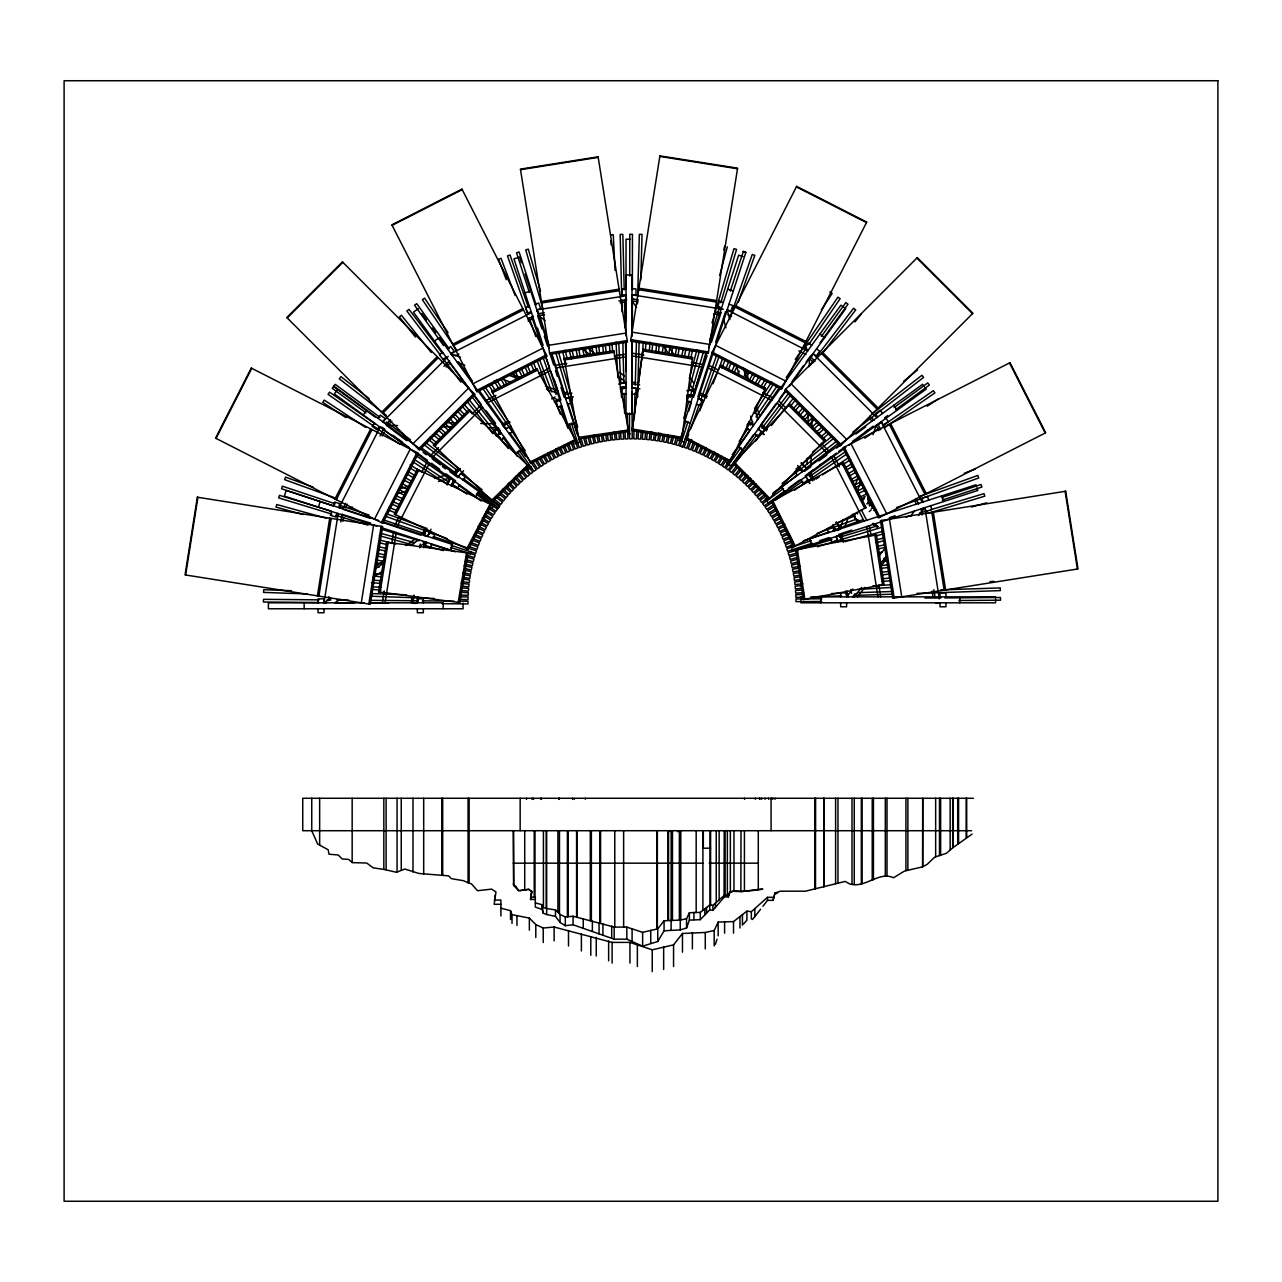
<?xml version="1.0" encoding="UTF-8"?>
<svg xmlns="http://www.w3.org/2000/svg" width="1282" height="1282" viewBox="0 0 1282 1282"><rect width="100%" height="100%" fill="white"/><g stroke="black" fill="none" stroke-linecap="round" stroke-linejoin="round"><path stroke-width="1.5" d="M469.132 883.106L469.132 798.269M626.033 320.66L626.033 294.828L622.058 294.828L622.058 288.883L626.033 288.883L626.033 239.221L630.135 239.221M629.542 413.012L629.51 438.829L632.202 438.829L631.994 392.164M629.702 275.967L629.766 234.253L632.443 234.253L632.379 289.876M631.994 384.215L632.314 339.522M632.33 329.586L632.363 297.809M741.333 891.615C788.799 885.253 743.929 893.057 733.496 891.15L729.586 892.865L728.288 896.887L724.394 896.887L712.92 910.348L709.763 909.883L700.276 919.659L689.379 920.123L686.559 928.024L680.245 929.883L664.076 930.812L657.746 941.501L642.635 946.164L626.818 939.177L614.174 939.177L573.054 924.771L565.314 925.7L560.058 922.447L555.475 916.39L555.475 909.932L546.693 908.537L546.693 914.531L555.475 916.39M853.94 515.428L855.479 519.306L858.011 521.566M807.051 464.228L807.195 458.251M808.013 422.355L808.189 414.374M809.295 366.508L809.471 358.527L813.637 362.71M810.993 465.398L811.234 455.495M811.859 427.771L812.131 415.881M633.997 430.88L633.789 438.829L636.465 438.893L636.673 430.96M634.382 416.987L635.023 393.157M635.247 385.209L636.433 341.541M637.458 303.818L637.571 299.844M637.683 295.87L639.349 234.318L642.042 234.398L640.792 280.053M637.603 397.196L637.811 389.263M637.923 385.289L639.109 341.605M638.484 430.992L638.051 438.925L640.728 439.069L641.16 431.137M642.282 359.585L643.131 343.72M645.487 349.81L645.808 343.864M642.955 431.217L642.314 439.133L644.99 439.357L645.471 433.412M649.397 350.034L650.038 342.118M651.913 352.23L652.554 344.313M626.033 386.619L620.184 387.757L626.033 386.699L626.289 383.879M647.202 433.54L646.577 439.47L649.237 439.742L650.086 431.842M655.775 352.55L656.608 344.65M658.435 352.838L659.269 344.938M412.996 603.053L413.958 595.185C408.365 604.864 419.695 606.723 417.836 596.899L417.035 602.812M419.775 547.911L420.256 543.985M632.202 430.544L642.955 349.361L692.568 357.47L681.784 438.909L632.202 430.544L642.955 349.361M651.865 432.018L650.823 439.902L653.483 440.255L654.269 434.342M662.281 353.255L663.323 345.387M664.941 353.608L665.983 345.739M411.266 602.812L412.115 596.963M425.464 546.068L426.041 542.158L419.406 546.565M535.315 899.451L530.524 899.451L531.806 891.439L528.681 889.452L518.713 890.686L513.665 885.509L513.201 830.72M185.618 574.993L197.925 497.288M317.423 595.858L329.714 518.168M318.897 596.098L331.205 518.409M338.176 513.473L324.025 602.812L326.734 602.604M328.4 600.537L329.025 596.611M340.836 522.014L342.086 514.146M342.967 521.293L343.576 517.399M361.3 602.812L373.607 525.123M368.815 603.998L381.123 526.309M382.356 602.812L384.231 590.954M391.747 543.488L393.622 531.629M385.065 602.812L396.202 532.463M655.999 434.566L655.054 440.447L657.714 440.864L658.948 433.012M668.771 354.136L670.005 346.284M671.415 354.553L672.665 346.701M692.568 357.47L692.312 359.024L642.699 350.915M681.784 438.909L682.024 437.37L632.443 428.989M871.375 508.585L872.818 507.8L870.734 505.14L871.055 503.153M378.559 591.851L386.651 542.238L468.09 553.023L459.725 602.604L378.559 591.851L380.097 592.108L388.206 542.494L386.651 542.238M660.727 433.284L659.285 441.104L661.913 441.585L663.002 435.736M675.229 355.178L676.672 347.358M677.857 355.659L679.316 347.855M500.909 904.291L494.163 904.291L495.974 891.919L491.567 889.115L477.513 890.718L471.488 883.891L468.074 882.753L468.074 798.269M530.524 899.451L531.806 891.439M664.717 436.04L663.483 441.857L666.111 442.418L667.762 434.646M681.655 356.38L683.322 348.608M684.284 356.941L685.934 349.169M669.06 436.938L667.666 442.739L670.278 443.364L672.121 435.64M688.065 357.758L689.908 350.034M690.661 358.383L692.52 350.659M726.525 312.552L727.166 309.907L730.948 311.141L732.791 305.469L729.009 304.235M854.934 513.441L854.902 519.338L854.437 515.861M699.107 395.753L698.434 398.365L703.802 400.962M673.867 436.04L671.816 443.716L674.412 444.421L676.463 436.745M689.283 378.494L696.991 349.714M723.705 249.942L724.731 246.096M686.735 398.365L687.761 394.536M688.787 390.69L699.587 350.403M719.619 275.582L727.327 246.801M855.078 519.434L855.334 518.537L859.357 520.796L857.418 520.476L857.482 521.534M678.21 437.194L675.951 444.806L678.515 445.575L685.838 420.817M683.835 418.156L688.915 401.01M690.037 397.196L703.562 351.492M712.007 322.92L733.993 248.644L736.557 249.397L720.788 302.728M688.658 411.298L691.479 401.763M693.177 396.058L706.126 352.246M709.507 340.82L719.651 306.542M762.902 906.294L767.517 900.365L773.03 900.365L774.408 895.765M693.129 395.353L687.216 394.632C695.741 398.926 698.514 387.404 686.864 390.673M699.411 394.536L706.606 397.885M318.369 507.175L320.196 501.502M331.589 511.47L330.355 515.252L336.028 517.095L337.246 513.313M333.432 505.797L334.65 502.015L340.323 503.858L339.089 507.64L343.063 508.601L345.771 503.297M426.041 542.158L424.807 545.94L430.48 547.783L431.697 544.001M427.884 536.485L429.101 532.719L434.774 534.546L433.54 538.328M450.591 550.138L452.434 544.465L382.533 521.758M470.061 554.497L471.087 551.308M707.376 351.508L684.668 421.409L690.341 423.252M708.609 347.743L738.688 255.182L742.935 256.56M693.514 397.404L707.071 355.675M711.382 342.422L721.157 312.327M730.307 291.094L743.336 251.464L745.884 252.298L682.601 446.841L680.117 446.04L688.097 421.474M697.889 396.779L711.462 355.018M715.693 342.022L725.532 311.702M715.324 944.449L717.023 939.273M843.284 519.466L839.982 528.873L834.278 530.828L833.044 527.046L827.387 528.889L828.605 532.671M855.158 485.574L858.459 476.167M872.978 434.742L876.279 425.336L878.955 430.592M844.71 527.431L847.979 518.088M857.145 491.919L861.087 480.702M688.755 434.213L684.107 447.322L686.639 448.203L689.283 440.72M690.726 428.589L699.331 404.247M700.661 400.497L716.542 355.547M729.779 318.096L752.294 254.429L754.826 255.326L738.272 302.135M699.876 410.753L703.193 401.394M704.507 397.644L719.074 356.444M691.703 439.454L688.146 448.732L690.645 449.678L693.498 442.258M713.016 383.815L717.279 372.677M718.689 368.976L722.952 357.838M721.91 368.078L725.468 358.8M695.181 442.899L692.136 450.238L694.62 451.264L697.648 443.925M725.516 369.472L728.545 362.133M727.984 370.498L731.028 363.159M728.288 896.887L729.586 892.224L733.496 890.926L740.868 891.359M773.03 900.365L774.857 893.041L780.369 891.198L805.449 891.198L845.223 881.407L849.501 883.859C865.126 888.907 878.491 870.895 893.554 877.737L904.563 871.007L922.223 866.952L927.223 864.324L934.594 857.209L946.453 853.251L952.702 847.819L952.702 798.269M699.315 444.598L696.094 451.857L698.546 452.947L700.966 447.498M731.557 371.988L734.778 364.729M734.009 373.078L737.23 365.819M430.063 530.988L427.547 536.389L423.637 535.363L426.986 528.168M447.13 485.029L450.479 477.833L448.027 483.266M423.717 535.395L426.233 529.995M453.588 480.558L451.072 485.958L453.668 480.606L450.479 477.833M428.476 534.61L430.992 529.21M686.559 928.024L686.559 918.697L689.379 912.736L700.276 912.383L709.763 905.044L712.92 905.38L724.042 895.557L724.234 830.72M714.186 945.972L714.186 930.492L718.16 922.078L733.512 921.582L746.893 911.165L751.364 911.662L767.517 897.32L773.03 897.32M703.417 446.408L700.004 453.572L702.424 454.725L705.837 447.546M737.535 374.648L739.233 371.075M685.421 439.037L720.74 365.162L765.418 388.206L729.987 462.321L685.421 439.037L686.142 437.643L730.708 460.927L729.987 462.321M422.066 534.61L424.679 529.29M447.322 483.314L449.934 477.994L438.46 481.439M428.669 534.69L430.415 531.149M216.065 438.412L251.769 368.319M334.955 498.986L370.674 428.909M336.301 499.676L372.02 429.582M380.161 427.05L339.089 507.64L343.015 508.265M380.065 435.992L383.671 428.909M345.659 507.88L347.502 504.259M382.308 435.96L384.087 432.467M374.536 519.162L410.256 449.069M381.331 522.623L417.035 452.53M394.568 525.668L399.119 516.742M427.291 461.456L421.842 472.161L410.112 464.821M397.148 526.501L429.486 463.042M720.74 365.162L720.019 366.556L764.697 389.6L765.418 388.206M706.558 450.078L703.866 455.398L706.254 456.616L708.946 451.296M744.345 375.706L747.037 370.402M745.836 378.687L749.425 371.604M811.218 357.197L813.028 353.656L816.233 355.995L819.743 351.172L816.522 348.832M394.343 514.082L417.387 469.388L491.503 504.82L468.218 549.385L394.343 514.082L395.737 514.787L418.781 470.109L417.387 469.388M710.516 452.081L707.68 457.321L710.036 458.603L713.818 451.601M749.265 380.466L753.047 373.479M751.621 381.732L755.402 374.745M715.404 452.45L711.446 459.341L713.77 460.671L717.728 453.796M755.018 383.59L758.976 376.7M757.342 384.921L761.3 378.03M718.257 456.376L715.148 461.456L717.439 462.85L721.574 456.072M760.691 386.86L764.825 380.081M762.982 388.27L767.117 381.475M722.038 458.668L718.801 463.667L721.061 465.126L725.372 458.459M755.483 406.971L771.652 381.956M746.941 425.095L749.105 421.762M754.489 413.429L773.911 383.414M821.377 310.02L832.162 293.354L829.903 291.895M868.074 496.278L867.946 500.349L870.366 505.172L868.843 499.579M726.878 459.421L722.391 465.975L724.602 467.497L749.281 431.425M739.217 441.393L748.191 428.284M750.435 424.999L752.678 421.73M756.043 416.81L777.357 385.658M795.305 359.441L837.931 297.152L840.159 298.658L808.734 344.554M757.133 419.951L779.568 387.18M786.299 377.341L806.49 347.839M870.622 501.134L869.036 501.102L867.033 503.922L869.42 502.063M741.06 447.45L725.933 468.379L728.096 469.949L753.704 434.55M821.377 336.413L845.832 302.616L847.995 304.187L820.063 342.807M760.691 424.887L775.834 403.974M779.312 399.135L785.145 391.09M792.132 381.443L803.766 365.338M806.09 362.117L810.753 355.691M336.974 390.305L334.346 393.927L475.75 496.663L479.244 491.839M363.271 414.935L366.764 410.112M374.52 423.108L372.181 426.313L377.004 429.823L379.328 426.602M378.014 418.285L380.353 415.08L385.177 418.573L382.837 421.794L386.315 423.925L390.529 419.711M454.854 481.487L452.53 484.692L457.337 488.202L459.677 484.981M458.363 476.664L460.703 473.443L465.51 476.952L463.187 480.157M491.823 508.329L494.227 505.012M732.31 454.597L735.82 449.774M786.17 390.609L731.301 466.135L730.099 465.254M789.52 386.01L845.703 308.658L844.197 307.568M852.658 596.771L855.078 593.598M857.578 596.851L864.789 587.396M881.599 565.346L886.407 559.048M757.117 434.566L729.394 470.863L731.525 472.497L736.349 466.183M761.941 428.252L788.478 393.526M808.958 366.684L813.782 360.37M816.201 357.213L853.572 308.289L855.703 309.907L823.156 352.534M755.643 440.928L790.593 395.144M752.518 919.498L760.595 909.259M673.563 966.516L673.563 944.866L682.473 933.472L705.276 932.479L714.186 930.492M686.559 918.697L680.245 920.091L664.076 920.797L657.746 928.841L657.746 941.501M852.802 589.047L846.617 596.851L846.617 592.877L840.655 592.877L840.655 596.851M878.763 556.26L884.933 548.456M910.893 515.668L914.595 510.989M854.229 596.851L861.648 587.46M880.237 564L886.423 556.164M918.633 515.492L924.835 507.656L926.133 511.422L931.79 509.579L930.572 505.797M737.791 467.257L732.791 473.443L734.89 475.125L739.874 468.94M771.427 425.512L793.862 397.676M854.934 321.894L861.167 314.154M790.962 405.545L795.962 399.359M862.658 498.618L863.844 497.224M741.284 470.061L736.14 476.119L738.176 477.849L743.32 471.808M792.725 409.519L797.869 403.461M794.76 411.266L799.904 405.208M744.698 472.962L739.394 478.875L741.397 480.67L746.701 474.741M797.708 413.765L802.997 407.852M799.696 415.56L805 409.647M743.56 923.937L746.893 920.22L746.893 911.165M454.677 474.276L460.094 468.475L454.741 474.34L458.155 476.503L463.571 470.702M492.576 433.653C496.887 422.515 504.467 431.329 496.086 435.832M493.971 432.274L498.041 427.932M748.047 475.926L742.582 481.712L744.538 483.554L749.986 477.769M802.564 418.156L808.029 412.371M804.519 419.999L809.968 414.214M733.416 463.571L789.824 404.215L825.207 439.934L768.607 499.483L733.416 463.571L734.522 462.449L769.713 498.361L768.607 499.483M453.427 473.074L457.546 468.827M493.282 432.082L497.416 427.851L489.436 427.659M751.3 479.003L745.707 484.628L747.598 486.519L753.207 480.894M807.323 422.659L812.916 417.019M809.214 424.55L814.823 418.91M287.232 317.936L342.839 262.313M381.587 412.291L437.21 356.668M382.645 413.349L438.268 357.726M448.187 356.428L382.837 421.794L386.379 423.589M443.941 366.299L449.565 360.675M387.725 425.336L391.891 421.169M446.088 366.973L450.254 362.806M412.996 443.7L468.619 388.077M418.381 449.085L474.003 393.462M430.031 456.072L438.524 447.578M472.497 413.605L480.99 405.112M432.226 457.674L482.593 407.307M789.824 404.215L788.718 405.32L824.102 441.04L825.207 439.934M878.346 424.598L881.151 421.794L883.49 424.999L888.314 421.506L885.974 418.285M433.396 444.982L469.116 409.599L528.665 466.199L492.753 501.39L433.396 444.982L434.502 446.088L470.222 410.721L469.116 409.599M754.489 482.144L748.736 487.641L750.595 489.58L756.348 484.083M811.955 427.275L817.692 421.794M813.798 429.214L819.551 423.733M862.001 500.749L864.34 498.618M757.582 485.381L751.701 490.718L753.495 492.705L759.393 487.368M816.458 432.034L822.339 426.698M818.253 434.021L824.15 428.685M869.228 511.646L871.119 509.964M760.611 488.682L754.585 493.874L756.332 495.894L762.357 490.718M820.849 436.89L826.874 431.713M822.595 438.925L828.621 433.749M763.527 492.08L757.374 497.096L759.072 499.179L765.226 494.147M812.788 451.905L831.265 436.842M796.01 469.052L799.087 466.536M802.163 464.02L834.486 437.659M903.762 381.171L917.608 369.873M766.364 495.541L760.082 500.397L761.732 502.512L768.014 497.656M782.084 483.394L837.082 440.864M871.648 414.15L921.934 375.273L923.585 377.389L852.867 432.066M772.726 494.019L797.869 474.58M805.721 468.507L838.716 442.995M860.318 500.333L865.158 496.663M783.542 488.506L762.71 503.762L764.296 505.925L785.129 490.669M894.115 407.548L927.767 382.901L929.354 385.065L895.701 409.711M788.334 488.33L799.551 480.109M809.166 473.074L821.986 463.683M828.396 458.988L836.409 453.123M852.434 441.393L855.639 439.037M865.254 432.002L873.266 426.137M884.484 417.916L887.689 415.576M418.285 308.658L413.461 312.167L516.197 453.572L521.021 450.062M434.47 341.092L439.293 337.583L525.684 456.488M442.643 352.342L439.438 354.665L442.931 359.489L446.152 357.149M447.466 348.832L450.687 346.493L454.181 351.316L450.976 353.656L452.738 355.723M501.022 432.675L497.801 435.015L501.31 439.838L504.531 437.499M505.845 429.182L509.05 426.842L512.56 431.665L509.339 434.005M527.88 469.645L531.485 467.017M773.206 492.849L922.639 384.28L924.178 386.395M804.407 471.423L810.961 466.648M818.797 460.959L826.842 455.11M836.521 448.075L839.742 445.735M855.863 434.021L865.767 426.826M805.16 475.766L813.301 469.869M819.519 465.35L831.024 456.985M838.861 451.296L842.082 448.956M856.584 438.412L868.09 430.047M845.799 447.466L768.671 503.505L767.581 501.999M848.796 445.287L926.149 389.103L925.059 387.597M376.523 565.827L384.664 560.186M405.833 545.539L415.608 538.777M771.78 502.672L765.242 507.207L766.764 509.403L773.302 504.884M775.033 500.413L802.788 481.183M809.327 476.664L845.239 451.761M864.821 438.188L879.516 428.012M882.785 425.752L933.392 390.673L934.915 392.869L884.308 427.948M794.519 490.173L846.761 453.972M330.74 598.39L324.09 602.812L324.025 598.838L318.064 598.838L318.064 602.812M375.61 568.551L383.911 563.022M410.496 545.331L418.813 539.802M339.826 599.511L334.842 602.812L354.793 602.861M372.982 577.445L382.933 570.827M774.328 506.358L767.694 510.701L769.152 512.944L775.802 508.601M815.865 479.148L819.198 476.968M822.515 474.789L849.101 457.37M927.174 406.218L938.809 398.59M842.258 465.062L850.559 459.613M776.796 510.092L770.033 514.274L771.443 516.55L778.206 512.367M846.056 467.257L851.12 464.116M847.466 469.533L852.53 466.392M779.168 513.89L772.293 517.896L773.655 520.22L780.514 516.213M847.803 473.875L854.661 469.869M849.149 476.183L856.007 472.193M503.121 425.848L510.06 422.002M551.661 398.846L555.138 396.923M510.861 426.009L505.637 428.893L503.073 425.784M554.337 402.019L559.529 399.039M779.68 518.713L774.456 521.582L775.754 523.921L780.978 521.069M851.072 479.532L858.043 475.718M852.37 481.888L859.341 478.058M771.476 501.727L843.476 462.706L866.087 507.608L793.862 546.757L771.476 501.727L772.886 501.006L795.257 546.036L793.862 546.757M502.256 424.246L507.48 421.49M781.828 522.591L776.523 525.316L777.757 527.703L784.824 524.066M854.213 485.285L861.28 481.647M855.447 487.673L862.498 484.019M392.132 225.328L462.225 189.624M452.706 344.233L522.8 308.513M453.395 345.563L523.489 309.859M450.976 353.656L531.565 312.584M455.382 355.867L458.924 354.056M528.008 318.865L533.312 316.157M528.056 321.061L533.312 318.385M472.882 383.815L542.975 348.095M476.343 390.593L546.42 354.89M485.253 400.849L495.958 395.401M538.777 373.575L549.481 368.126M486.856 403.045L550.315 370.706M843.476 462.706L842.082 463.411L864.677 508.313L866.087 507.608M491.887 391.33L536.789 368.735L575.938 440.96L530.908 463.331L491.887 391.33L492.608 392.725L537.511 370.129L536.789 368.735M783.863 526.517L778.495 529.097L779.664 531.517L785.033 528.921M857.193 491.102L864.356 487.657M858.363 493.522L865.526 490.077M777.613 892.913L774.857 894.227L774.857 893.041M785.802 530.492L780.369 532.943L781.475 535.395L786.908 532.943M860.03 497.015L867.273 493.746M789.456 533.761L782.132 536.837L783.174 539.305L790.497 536.229M922.383 508.682L924.899 507.64L939.353 598.934M840.127 534.931L841.264 540.78L840.207 534.914L836.441 536.389L837.579 542.238M791.202 537.879L783.799 540.764L784.776 543.264L792.18 540.379M836.601 523.072L853.251 516.566M964.288 473.298L975.394 468.972M792.837 542.046L785.369 544.738L786.283 547.254L793.75 544.562M817.131 533.296L856.376 519.162M919.915 496.294L977.846 475.43L978.759 477.946L896.535 507.56M803.093 541.212L829.262 531.79M832.996 530.444L862.898 519.675M811.346 540.635L786.827 548.744L787.677 551.292L812.179 543.183M941.453 497.576L981.051 484.484L981.9 487.032L942.302 500.124M819.727 540.683L829.15 537.575M838.588 534.45L851.777 530.075M889.5 517.607L895.157 515.733M832.803 525.155C834.454 534.498 845.303 530.059 835.96 522.479M518.585 257.361L513.97 258.852L568.599 426.986M525.027 292.857L530.684 291.014M529.322 306.077L525.54 307.311L527.383 312.984L531.165 311.75M534.979 304.235L538.76 303.017L540.603 308.674L536.821 309.907L538.376 313.689L544.273 312.744M565.666 398.686L569.448 397.468L571.291 403.125L567.509 404.359M561.853 406.202L558.071 407.42L556.228 401.763L560.01 400.529L552.542 397.757M567.99 425.095L573.647 423.252M574.833 443.748L578.727 442.482M804.054 540.635L975.955 484.788L976.531 486.567M972.06 834.101L953.055 847.578L953.055 798.269M831.906 539.578L788.19 552.798L788.959 555.362L796.571 553.071M839.518 537.286L875.638 526.373M906.07 517.175L911.758 515.444M919.37 513.153L926.982 510.845M930.78 509.707L984.015 493.602L984.784 496.182L927.751 513.409M817.483 546.741L880.221 527.783M398.558 489.259L409.936 485.846M434.598 478.442L445.992 475.029M348.656 508.361L352.47 507.207M396.426 494.035L407.884 490.605M797.1 554.785L789.44 556.885L790.145 559.465L797.805 557.366M844.982 541.661L883.298 531.165M971.419 507.015L986.739 502.816M876.343 535.844L884.003 533.745M500.909 908.201L510.524 910.669L512.015 914.643L529.354 918.104L535.796 924.546L543.231 928.024L554.128 927.03L612.107 942.398L629.943 942.398L652.25 949.818L673.563 944.866M555.475 909.932L560.058 914.499L565.314 916.934L573.054 916.245L614.174 927.094L626.818 927.094L642.635 932.351L657.346 928.921L657.346 830.72M798.285 559.096L790.577 561.003L791.218 563.599L798.926 561.708M875.43 540.107L883.154 538.2M876.071 542.703L883.795 540.812M873.731 510.444L875.894 509.916M799.375 563.439L791.603 565.138L792.18 567.766L799.952 566.067M876.984 546.469L884.74 544.77M877.561 549.081L885.317 547.382M571.9 393.173L564.096 394.6L565.57 398.365L573.375 396.843M618.629 384.103L626.417 382.501M565.586 398.446L571.452 397.308M798.398 568.198L792.532 569.32L793.045 571.948L798.894 570.827M878.362 552.863L882.272 552.109M795.898 549.77L876.423 534.914L884.051 584.608L803.253 599.511L795.898 549.77L797.436 549.529L804.808 599.271L803.253 599.511M520.139 890.686L528.681 889.179L531.806 891.823M563.792 392.885L567.67 392.212M620.119 383.158L624.014 382.485M620.2 389.199L624.094 388.526M799.231 572.541L793.35 573.503L793.798 576.147L799.664 575.185M883.506 558.648L887.432 558.007M881.984 561.612L887.865 560.651M520.524 169.689L598.213 157.382M541.389 301.478L619.094 289.171M541.629 302.969L619.318 290.661M626.177 295.757L536.821 309.907L538.632 313.449M618.869 300.933L626.722 299.7M544.513 314.731L538.696 315.644L545.042 320.484M620.216 302.728L626.033 301.815M548.343 345.355L626.033 333.048M549.529 352.887L627.235 340.579M554.85 365.386L566.724 363.511M614.174 355.995L626.033 354.104M555.699 367.966L626.033 356.829M876.423 534.914L874.869 535.155L882.497 584.848L884.051 584.608M936.052 603.437L939.978 602.812L939.978 606.787L945.94 606.787L945.94 602.812M564.096 358.383L613.79 350.771L628.693 431.553L578.951 438.909L564.096 358.383L564.336 359.938L614.03 352.31L613.79 350.771M799.968 576.9L794.071 577.717L794.423 580.377L800.337 579.56M880.638 565.763L888.506 564.673M881.006 568.407L888.875 567.317M800.577 581.275L794.664 581.948L794.952 584.608L802.852 583.727M881.519 572.237L889.404 571.355M881.808 574.913L889.708 574.032M801.09 585.682L795.144 586.195L795.385 588.855L801.314 588.358M882.224 578.743L890.141 578.07M882.449 581.419L890.365 580.746M803.461 589.976L795.529 590.441L795.689 593.117L803.622 592.653M872.85 585.858L890.702 584.8M859.132 589.367L890.862 587.477M989.992 581.611L993.967 581.371M610.569 234.862L613.261 234.734L615.072 270.438M803.734 594.447L795.802 594.704L795.882 597.38L803.83 597.124M831.521 593.518L841.457 593.197M857.337 592.669L893.073 591.483M940.716 589.896L1000.264 587.925L1000.345 590.617L916.983 593.374M817.724 596.659L841.537 595.874M855.431 595.409L893.153 594.159M821.778 598.79L795.946 598.966L795.962 601.659L821.794 601.466M925.043 598.053L940.94 597.941M944.914 597.925L1000.521 597.524L1000.537 600.2L958.84 600.505M631.994 288.883L635.968 288.883L635.968 294.828L631.994 294.828L632.314 298.898L638.196 299.844M626.033 388.19L622.058 388.19L622.058 394.151L626.033 394.151M631.994 388.19L635.968 388.19L635.968 394.151L631.994 394.151M627.523 433.877L630.135 433.877M810.865 596.851L995.585 596.851L995.585 597.973M364.008 602.812L268.403 602.812L268.403 608.774L463.058 608.774L463.058 603.181M369.697 602.812L443.187 602.812L443.187 608.774M973.439 798.269L302.744 798.269L302.744 830.72L971.628 830.72M710.597 848.203L703.321 848.203L703.321 830.72M352.278 862.626L366.732 863.026L373.158 867.834L383.831 869.42L383.831 798.269M513.201 863.171L702.905 863.171M709.202 863.171L758.287 863.171M728.288 895.253L724.394 895.253L724.394 896.887M530.524 897.192L535.315 897.192L535.315 907.095L542.126 909.419L543.183 913.137L546.693 914.531M494.163 900.06L500.909 900.06L500.909 915.957M319.074 599.848L263.451 599.319L263.435 601.995L319.042 602.524M327.006 599.912L330.98 599.96M336.942 600.008L348.864 600.12M370.706 600.329L418.381 600.793M422.339 600.825L454.116 601.13M460.078 601.178L468.026 601.258L467.994 603.934L442.178 603.694M370.674 603.021L388.558 603.181M445.078 422.675L456.953 422.948M480.718 423.493L494.58 423.813M389.712 425.384L397.692 425.56M441.569 426.569L453.54 426.842M291.463 590.714L263.675 589.72L263.579 592.396L307.247 593.951M370.867 593.534L406.586 594.8M460.19 596.707L468.122 596.995L468.026 599.672L460.094 599.383M370.77 596.21L434.278 598.47M373.174 586.852L381.107 587.348M460.398 592.236L468.331 592.717L468.17 595.393L460.238 594.912M373.014 589.528L380.93 590.024M373.671 580.121L381.587 580.81M460.735 587.765L468.651 588.47L468.411 591.13L460.494 590.441M371.46 582.621L379.376 583.31M383.991 869.436L396.426 872.257L404.856 869.036L418.91 873.459L448.62 875.862L451.424 878.667L463.459 880.686L467.882 882.689M376.331 573.631L382.244 574.304M461.183 583.31L469.084 584.223L468.779 586.884L462.85 586.211M374.056 576.067L381.94 576.964M639.622 384.872L631.754 383.815L631.994 387.837L639.878 388.815M375.209 566.708L379.135 567.253M463.715 579.144L469.613 579.977L469.244 582.637L461.376 581.531M631.994 382.084L635.904 382.645M688.578 390.241L692.488 390.802M686.783 396.01L690.694 396.571M659.813 156.436L737.519 168.743M638.949 288.226L716.638 300.533M638.708 289.716L716.398 302.023M723.288 309.299L631.994 294.828L632.619 298.754M714.763 311.959L720.66 312.904M637.827 301.783L631.994 300.869L636.545 307.424M713.513 313.786L719.346 314.699M631.994 332.118L709.683 344.409M630.808 339.634L708.497 351.941M631.994 353.175L643.868 355.05M691.318 362.566L703.177 364.441M631.994 355.883L702.344 367.021M468.09 553.023L466.552 552.782L458.187 602.364L459.725 602.604M376.235 560.026L384.071 561.34M464.388 574.785L470.27 575.762L469.821 578.406L463.94 577.429M375.786 562.67L383.622 563.984M377.437 553.391L385.241 554.898M465.174 570.426L471.023 571.564L470.51 574.192L462.722 572.669M376.924 556.019L384.728 557.526M378.815 546.773L386.571 548.488M464.132 565.666L471.888 567.381L471.311 569.993L465.494 568.711M378.222 549.385L385.994 551.116M380.353 540.203L395.769 544.033M465.158 561.308L472.866 563.215L472.225 565.827L466.44 564.384M379.712 542.799L387.42 544.722M535.315 902.945L542.126 904.691L543.183 913.137M326.557 518.313L276.784 504.547L276.063 507.127L302.873 514.547M382.068 533.665L414.615 542.671M424.182 545.315L443.332 550.619M466.295 556.965L473.955 559.096L473.234 561.676L465.59 559.561M379.44 535.716L413.894 545.251M330.756 510.957L279.46 495.333L278.675 497.897L331.878 514.114M342.15 514.435L370.658 523.136M450.447 547.462L475.141 554.994L474.372 557.558L466.76 555.234M335.676 515.268L367.966 525.123M381.267 529.178L419.262 540.748M423.076 541.917L426.874 543.071M430.672 544.225L455.366 551.757M743.175 251.416L745.723 252.25M680.053 446.008L682.601 446.841M727.631 289.171L733.304 291.014M723.336 302.408L719.571 301.174L717.728 306.847L721.494 308.065M692.649 396.843L688.867 395.625L687.04 401.282L690.806 402.516M698.321 398.686L702.103 399.92L700.26 405.593L696.479 404.359M678.531 440.303L684.203 442.146M378.767 520.524L286.207 490.461L284.364 496.118L376.924 526.197M380.706 527.431L452.482 550.747M335.131 503.778L282.377 486.182L281.527 488.73L332.407 505.701M338.913 505.044L369.056 515.092M384.119 520.123L425.576 533.953M433.108 536.469L476.439 550.923L475.606 553.471L451.104 545.299M343.704 509.467L370.081 518.265M383.27 522.671L420.961 535.235M509.883 373.735L521.101 377.661M545.395 386.17L556.612 390.113M840.111 528.921L836.313 521.902M313.545 487.272L285.533 477.112L284.62 479.644L336.894 498.602M386.363 513.697L425.576 527.928M470.382 544.177L477.849 546.885L476.936 549.417L469.468 546.693M385.449 516.213L447.065 538.568M451.008 353.704L460.366 357.181M509.018 375.241L518.361 378.719M546.436 389.135L557.654 393.302M457.337 362.421L464.805 365.194M502.143 379.055L511.47 382.517M388.767 507.335L396.154 510.236M471.968 539.994L479.356 542.895L478.378 545.395L470.991 542.494M387.789 509.819L395.176 512.736M393.157 501.807L398.654 504.13M473.651 535.844L480.974 538.937L479.933 541.405L472.609 538.312M392.116 504.275L399.439 507.368M513.265 883.763L514.451 885.766M395.882 495.621L403.109 498.906M475.446 531.742L482.689 535.027L481.583 537.462L474.34 534.193M394.76 498.057L402.003 501.342M748.8 421.954L752.454 423.573M398.75 489.5L405.897 492.977M479.148 528.553L484.5 531.165L483.33 533.568L477.962 530.972M397.58 491.919L404.727 495.397M700.212 392.885L707.279 396.362M796.394 186.884L866.488 222.587M735.82 305.773L805.897 341.493M735.131 307.119L805.224 342.823M807.772 350.98L727.166 309.907L729.827 319.587M727.968 314.779L731.509 316.59M798.814 350.883L805.897 354.489M715.644 345.355L785.738 381.075M712.183 352.149L782.276 387.853M709.138 365.386L718.064 369.937M762.662 392.661L773.367 398.109M708.305 367.966L771.764 400.305M491.503 504.82L490.109 504.114L466.824 548.68L468.218 549.385M401.779 483.474L408.83 487.128M479.356 523.697L486.423 527.351L485.189 529.722L478.122 526.069M400.545 485.846L407.596 489.516M404.968 477.513L411.923 481.359M483.218 520.7L488.426 523.585L487.128 525.924L481.92 523.056M403.67 479.869L410.625 483.699M408.301 471.648L415.16 475.67M483.683 515.845L490.541 519.867L489.179 522.191L482.336 518.168M406.939 473.955L413.798 477.978M486.006 512.015L492.753 516.213L491.327 518.489L484.58 514.29M410.368 468.138L417.115 472.337M874.212 524.082L878.138 526.614L872.914 523.248M365.674 427.403L324.202 400.096L322.727 402.34L345.948 417.628M413.765 459.084L448.604 482.032M451.921 484.211L466.856 494.051M488.41 508.249L495.06 512.624L493.57 514.851L486.936 510.492M413.958 462.417L447.13 484.275M375.209 423.941L329.586 392.148L328.048 394.343L399.76 444.293M383.366 429.614L409.439 447.771M420.849 455.719L427.371 460.27M476.263 494.323L497.448 509.082L495.91 511.278L489.403 506.743M416.057 455.655L450.286 479.5M458.427 485.173L481.247 501.07M843.604 307.135L840.896 305.164L738.16 446.569L742.967 450.062M819.871 334.089L824.695 337.583M811.698 345.323L808.493 342.999L804.984 347.823L808.205 350.146M758.143 429.182L761.364 431.505L757.854 436.329L754.649 434.005M749.826 430.496L746.621 428.156L750.114 423.332L753.335 425.672L750.643 416.089M726.477 462.626L729.49 464.821M393.478 430.752L406.602 440.287M432.162 458.86L440.447 464.869M449.886 471.728L457.995 477.625M365.995 412.868L332.246 388.35L333.833 386.186L499.339 506.422L497.753 508.601L476.872 493.426M381.699 427.098L384.937 429.438M392.757 435.127L402.66 442.322M418.781 454.036L422.002 456.376M431.441 463.235L439.726 469.26M445.944 473.779L455.655 480.83M379.969 417.307L335.179 384.344L333.576 386.507L375.177 417.115M386.363 422.018L410.352 439.678M421.554 447.915L456.745 473.827M463.139 478.539L499.932 505.605L498.345 507.768L477.545 492.464M386.363 425.352L392.773 430.063M402.372 437.13L407.163 440.655M423.156 452.434L426.361 454.79M442.354 466.568L445.559 468.924M588.23 348.4L596.098 354.409M619.735 372.421L624.462 376.027M581.531 348.303L591.05 355.547M619.607 377.325L624.366 380.946M872.385 523.761L874.773 525.62M369.2 398.622L340.964 376.684L339.313 378.799L386.363 415.368M425.656 442.498L460.158 469.308M496.23 497.336L502.512 502.207L500.861 504.323L494.596 499.451M424.005 444.614L458.523 471.423M461.648 473.859L482.048 489.708M852.161 514.707L853.86 516.037M853.043 514.05L853.892 514.723M874.212 524.899L877.305 527.431M429.903 437.178L437.579 443.476M499.035 493.826L505.172 498.874L503.473 500.942L497.336 495.91M428.204 439.245L435.88 445.543M435.784 433.268L441.793 438.46M501.919 490.413L507.928 495.605L506.166 497.624L500.156 492.432M434.037 435.303L440.047 440.495M440.271 428.22L446.136 433.572M506.358 488.394L510.749 492.4L508.954 494.387L503.073 489.035M438.46 430.191L444.341 435.543M766.332 430.912L760.53 425.496L758.351 428.893L764.12 434.39M801.154 463.395L806.955 468.795L803.397 470.911L797.516 465.542M444.87 423.284L450.607 428.781M507.944 483.795L513.665 489.291L511.822 491.23L507.512 487.096M443.027 425.223L448.748 430.72M761.732 424.246L767.389 429.742M801.314 462.722L805.545 466.856M761.027 431.874L763.864 434.63M797.885 467.706L800.705 470.462M916.886 258.035L972.509 313.657M822.531 352.39L878.154 408.013M821.458 353.463L877.08 409.086M876.984 417.612L813.028 353.656L810.881 357.133L815.096 361.348M869.917 416.169L874.132 420.384M869.228 418.285L872.016 421.073M791.106 383.815L846.729 439.438M785.722 389.199L841.345 444.822M778.735 400.849L785.818 407.932M821.201 443.316L829.694 451.809M777.132 403.045L827.499 453.411M528.665 466.199L527.543 465.094L491.647 500.284L492.753 501.39M449.613 418.477L455.206 424.118M512.48 482.016L516.662 486.247L514.755 488.138L509.178 482.481M447.706 420.352L453.299 426.009M454.485 413.782L459.918 419.583M514.306 477.497L519.739 483.282L517.784 485.125L513.713 480.766M452.53 415.624L457.962 421.409M459.453 409.23L464.741 415.16M517.607 474.468L522.896 480.397L520.893 482.176L515.604 476.247M457.466 411.009L462.738 416.938M464.565 404.808L472.257 413.894M520.989 471.536L526.117 477.593L524.066 479.324L518.938 473.266M462.514 406.538L467.642 412.596M869.036 501.102L870.734 505.14M431.249 352.47L401.426 315.276L399.343 316.958L415.496 337.102M468.523 398.958L508.297 448.54M524.45 468.683L529.418 474.885L527.319 476.567L522.351 470.366M467.674 402.179L492.528 433.172M442.643 353.656L408.99 309.379L406.859 310.997L440.511 355.274M448.652 361.556L469.084 388.446M473.891 394.776L481.103 404.263M485.91 410.577L495.525 423.236M517.159 451.697L532.783 472.257L530.652 473.875L525.844 467.561M442.915 358.447L460.943 382.164M471.76 396.394L500.605 434.342M503.009 437.515L517.431 456.488M893.714 405.288L897.224 410.112M882.481 413.461L880.141 410.256L875.318 413.749L877.657 416.971M802.131 471.84L799.792 468.619L794.968 472.129L797.308 475.334M805.625 476.664L807.964 479.869L803.141 483.378L800.817 480.157M781.235 487.016L784.744 491.839M765.178 498.682L767.357 501.711M421.778 313.481L426.457 319.907M432.29 327.936L435.8 332.759M449.197 348.8L416.714 303.674L414.535 305.228L443.54 345.531M458.475 361.7L472.401 381.058M479.372 390.722L504.884 426.185M509.531 432.643L536.213 469.725L534.033 471.279L518.954 450.335M668.98 347.326L674.62 355.483M690.405 378.286L693.786 383.174M662.65 345.162L669.46 355.002M689.892 384.52L693.306 389.44M448.043 332.647L424.582 298.161L422.355 299.668L457.017 350.563M484.933 386.827L509.531 422.948M535.235 460.703L539.706 467.273L537.495 468.779L533.024 462.209M482.721 388.334L525.203 450.719M515.508 885.878L518.713 890.686M491.695 384.728L494.916 389.744M538.969 458.235L543.28 464.917L541.02 466.36L536.725 459.677M488.362 384.52L492.657 391.202M856.6 512.431L857.642 514.034M496.374 379.456L501.534 387.949M542.767 455.863L546.885 462.642L544.594 464.036L540.475 457.241M494.083 380.85L499.243 389.343M504.211 379.456L507.175 384.616M547.606 455.302L550.571 460.478L548.247 461.808L544.305 454.918M500.909 379.055L504.852 385.962M812.804 480.878L809.022 473.891L805.913 476.455L809.759 483.41M832.883 525.123L835.768 530.331M807.772 479.981L809.695 483.458M550.539 451.408L554.305 458.411L551.949 459.677L548.183 452.674M810.577 473.074L814.246 480.045M1009.479 362.95L1045.183 433.044M890.589 423.525L926.293 493.618M889.243 424.214L924.947 494.307M922.223 502.384L881.151 421.794L878.042 424.438L880.75 429.742M915.941 498.826L918.649 504.13M914.643 500.637L916.422 504.13M850.992 443.7L886.711 513.794M844.213 447.162L879.933 517.239M833.957 456.072L839.422 466.776M861.232 509.595L866.68 520.3M831.762 457.674L864.1 521.133M575.938 440.96L575.217 439.55L530.187 461.937L530.908 463.331M515.124 371.331L518.697 378.414M555.41 451.12L558.087 456.44L555.699 457.642L553.007 452.322M512.736 372.533L516.309 379.632M521.197 368.367L524.578 375.546M558.535 447.37L561.933 454.565L559.497 455.703L556.116 448.524M518.761 369.504L522.159 376.7M527.335 365.562L530.54 372.822M563.407 447.338L565.811 452.786L563.359 453.86L560.955 448.412M524.883 366.636L528.088 373.911M533.552 362.918L536.565 370.258M566.724 443.764L569.737 451.12L567.269 452.129L564.24 444.774M531.068 363.928L534.081 371.283M515.124 295.453L501.006 258.323L498.49 259.268L506.262 279.7M539.834 360.434L551.821 391.988M555.362 401.266L560.298 414.262M570.891 442.114L573.711 449.549L571.211 450.495L568.391 443.075M537.318 361.38L548.616 391.09M528.424 307.504L510.012 255.022L507.48 255.919L527.863 314.01M531.71 316.878L541.565 344.986M545.507 356.236L549.449 367.485M550.763 371.235L558.007 391.843M569.176 423.717L577.717 448.075L575.201 448.972L572.557 441.473M529.178 317.76L535.748 336.509M542.975 357.133L556.132 394.616M560.074 405.849L567.958 428.348M976.98 487.977L977.797 490.461L792.677 550.603L792.212 549.193M941.949 495.846L943.792 501.502M928.729 500.14L927.495 496.358L921.838 498.201L923.056 501.983M836.12 536.485L837.338 540.267L831.681 542.11L830.448 538.328M809.727 538.809L811.554 544.465M790.834 544.946L791.859 548.119M519.643 257.009L521.486 262.682M525.171 274.011L549.177 347.935M550.94 353.351L577.333 434.582M578.567 438.364L579.784 442.146M537.639 315.628L541.966 328.945M544.337 336.253L547.51 345.996M550.491 355.194L553.664 364.937M555.507 370.626L557.35 376.315M560.955 387.404L564.08 397.019M537.478 328L543.119 345.323M554.112 379.168L560.907 400.096M536.148 304.908L519.114 251.977L516.55 252.794L529.338 292.504M539.193 314.362L548.92 344.618M551.965 354.072L565.346 395.673M567.782 403.237L581.772 446.713L579.224 447.53L571.307 422.964M745.547 369.376L748.96 380.754M756.925 407.323L759.2 414.903M540.587 291.078L528.28 249.157L525.716 249.91L543.039 308.994M558.471 352.069L572.445 399.712M583.614 437.835L585.858 445.463L583.278 446.216L581.05 438.588M555.891 352.822L577.685 427.162M743.272 367.63L746.509 379.168M754.569 407.997L757.79 419.518M723.817 320.212L725.965 327.872M736.156 364.312L739.377 375.818M565.025 350.242L567.061 357.918M587.925 436.633L589.96 444.309L587.38 444.998L585.345 437.322M562.942 352.854L565.987 364.36M572.076 350.515L573.919 358.239M592.733 437.483L594.111 443.268L591.499 443.892L589.656 436.168M569.464 351.14L571.307 358.864M869.533 506.021L869.084 503.169M578.663 349.041L580.297 356.813M596.643 434.566L598.277 442.338L595.649 442.899L594.015 435.111M576.051 349.585L577.685 357.374M850.799 589.448L851.552 593.342M846.969 591.002L848.187 596.851M671.159 831.249L671.111 929.883M585.297 347.743L586.723 355.547M601.386 435.656L602.46 441.521L599.832 442.002L598.758 436.136M582.653 348.223L584.095 356.027M841.921 534.61L843.268 542.382M845.607 591.002L846.28 594.912M1065.118 491.343L1077.425 569.032M933.328 512.207L945.635 589.896M931.838 512.447L944.145 590.137M921.117 509.194L922.062 515.092M933.873 589.688L935.123 597.54M932.078 591.034L932.992 596.851M889.452 519.162L901.759 596.851M881.92 520.348L894.227 598.053M869.42 525.668L870.991 535.555M878.811 584.993L880.702 596.851M866.84 526.501L877.978 596.851M628.693 431.553L628.452 429.999L578.711 437.37L578.951 438.909M591.947 346.605L593.181 354.457M605.761 434.918L606.674 440.8L604.03 441.216L603.101 435.335M589.303 347.021L590.537 354.874M598.63 345.659L599.655 353.528M610.136 434.294L610.905 440.191L608.245 440.543L607.476 434.63M595.97 345.996L596.995 353.88M605.344 344.874L606.162 352.774M614.334 431.794L615.136 439.71L612.476 439.982L611.867 434.053M602.684 345.146L603.485 353.047M867.802 496.743L868.01 498.826M612.075 344.265L612.684 352.181M618.934 433.38L619.398 439.325L616.722 439.534L616.257 433.588M609.399 344.473L610.008 352.39M677.601 830.72L677.665 831.794M618.805 343.832L620.825 383.51M621.033 387.468L621.53 397.388M623.26 431.121L623.661 439.053L620.985 439.181L620.568 431.249M610.873 240.824L611.081 244.782M616.033 341.99L617.844 377.693M624.222 289.972L622.844 234.366L620.168 234.43L621.69 295.982M624.478 299.892L625.167 327.695M625.504 341.589L626.241 371.379M627.283 413.076L627.924 438.893L625.247 438.957L625.039 431.008M621.786 299.956L622.091 311.879M622.828 341.653L623.869 383.35M624.11 393.286L624.606 413.141M995.585 599.463L995.585 602.812L800.946 602.812L800.946 600.585M966.708 798.269L966.708 837.306M966.179 798.269L966.179 837.691M959.833 596.851L959.833 602.812M958.583 798.269L958.583 843.412M957.718 798.269L957.718 844.069M950.154 798.269L950.154 849.694M945.94 596.851L945.94 592.877L939.978 592.877L939.978 596.851M940.635 798.269L940.635 855.19M939.498 798.269L939.498 855.575M935.652 798.269L935.652 856.857M907.88 798.269L907.88 870.254M905.941 798.269L905.941 870.686M887.016 798.269L887.016 876.039M885.317 798.269L885.317 876.167M873.443 798.269L873.443 879.789M872.241 798.269L872.241 880.205M862.049 798.269L862.049 883.731M861.344 798.269L861.344 883.971M854.261 798.269L854.261 884.147M852.017 798.269L852.017 884.003M846.617 602.812L846.617 606.787L840.655 606.787L840.655 602.812M837.963 798.269L837.963 883.09M835.608 798.269L835.608 883.699M824.006 798.269L824.006 886.711M823.749 798.269L823.749 886.775M820.801 596.851L820.801 602.812M815.592 798.269L815.592 830.72M815.512 830.72L815.512 888.939M814.791 798.269L814.791 889.163M800.946 596.851L800.946 599.463M775.049 798.269L775.049 799.295M772.79 798.269L772.79 799.295M771.235 798.269L771.235 799.295M771.075 798.269L771.075 830.72M768.655 798.269L768.655 799.295M767.517 897.32L767.517 900.365M765.066 798.269L765.066 799.295M761.636 798.269L761.636 799.295M759.793 798.269L759.793 799.295M759.537 798.269L759.537 799.295M758.287 830.72L758.287 889.371M755.322 798.269L755.322 799.295M754.826 908.698L754.826 916.662M751.364 911.662L751.364 919.066M744.522 798.269L744.522 799.295M744.425 830.72L744.425 890.926M742.438 914.643L742.438 925.187M741.012 830.72L740.868 891.711M739.954 916.63L739.954 928.024M733.977 830.72L733.977 890.99M733.512 921.582L733.512 933.184M730.355 830.72L730.355 891.968M727.359 830.72L727.359 895.253M725.131 830.72L725.131 895.253M724.602 921.582L724.602 933.184M719.138 830.72L719.138 899.932M718.16 922.078L718.16 935.828M716.237 830.72L716.237 902.528M715.388 903.281L715.388 907.56M712.92 905.38L712.92 910.348M710.597 830.72L710.597 905.124M710.036 830.72L710.036 905.076M709.763 905.044L709.763 909.883M706.59 907.496L706.59 913.137M705.276 932.479L705.276 948.92M704.844 908.89L704.844 914.995M702.905 830.72L702.905 910.38M700.276 912.383L700.276 919.659M696.174 830.72L696.174 912.383M693.947 912.383L693.947 919.659M692.392 932.479L692.392 948.92M689.379 912.736L689.379 920.123M682.473 933.472L682.473 952.157M680.79 830.72L680.79 919.979M680.245 920.091L680.245 929.883M679.38 830.72L679.38 920.091M672.473 830.72L672.473 920.091M668.547 830.72L668.547 920.348M667.986 830.72L667.986 920.396M664.076 920.797L664.076 930.812M663.643 946.853L663.643 969.448M656.801 830.72L656.801 929.033M652.25 949.818L652.25 971.628M650.727 930.251L650.727 943.376M642.635 932.351L642.635 946.164M637.378 944.866L637.378 966.516M632.09 928.841L632.09 941.501M631.994 336.541L631.994 274.973L626.033 274.973L626.033 335.772M631.994 340.515L631.994 414.006L626.033 414.006L626.033 342.502M629.943 942.398L629.943 963.054M626.818 927.094L626.818 939.177M623.629 830.72L623.629 927.094M614.783 830.72L614.783 927.094M614.174 927.094L614.174 939.177M612.107 942.398L612.107 963.054M611.706 926.053L611.706 937.783M608.646 940.908L608.646 960.811M602.925 923.601L602.925 934.53M600.569 830.72L600.569 923.377M599.784 830.72L599.784 923.312M599.063 923.248L599.063 934.065M596.258 937.43L596.258 955.987M592.38 921.149L592.38 931.277M591.355 830.72L591.355 920.861M590.794 936.934L590.794 955.298M590.297 830.72L590.297 920.588M585.361 798.269L585.361 799.311M583.246 918.697L583.246 928.024M581.387 933.969L581.387 950.972M576.868 830.72L576.868 917.159M576.596 830.72L576.596 917.095M574.272 798.494L574.272 799.423M573.054 916.245L573.054 924.771M572.557 798.269L572.557 799.359M568.503 930.492L568.503 945.972M568.182 830.72L568.182 916.678M567.381 830.72L567.381 916.758M565.314 916.934L565.314 925.7M560.058 914.499L560.058 922.447M559.481 830.72L559.481 913.922M559.337 798.269L559.337 799.391M558.904 798.269L558.904 799.391M557.91 830.72L557.91 912.351M554.128 927.03L554.128 940.94M546.581 830.72L546.581 908.505L543.424 907.56L543.424 830.72M546.324 830.72L546.324 908.425M543.231 928.024L543.231 942.542M542.126 904.691L542.126 909.419M541.421 798.269L541.421 799.391M540.988 798.269L540.988 799.391M535.796 924.546L535.796 937.527M534.995 830.72L534.995 897.192M534.209 830.72L534.209 897.192M533.312 798.269L533.52 799.391M532.03 798.269L532.03 799.391M531.165 893.923L531.165 895.124M529.354 918.104L529.354 930.155M526.485 798.269L526.485 799.391M524.723 830.72L524.723 889.98M520.155 798.269L520.155 830.72M516.966 916.133L516.966 925.444M513.665 830.72L513.665 885.509M512.015 914.643L512.015 923.425M510.524 910.669L510.524 919.498M495.076 895.445L495.076 897.672M442.691 798.269L442.691 875.173M441.825 798.269L441.825 875.061M423.701 798.269L423.701 874.052M423.332 602.812L423.332 598.838L417.371 598.838L417.371 602.812M423.332 608.774L423.332 612.748L417.371 612.748L417.371 608.774M412.996 798.269L412.996 871.984M401.25 798.269L401.25 870.19M397.051 798.269L397.051 871.984M386.122 798.269L386.122 869.645M352.165 798.269L352.165 862.514L348.672 859.405L342.246 859.004L338.224 854.998L328.993 854.197L328.192 849.774L317.632 844.005L311.734 830.72L311.734 798.269M324.025 608.774L324.025 612.748L318.064 612.748L318.064 608.774M319.651 798.269L319.651 845.11M304.155 602.812L304.155 608.774M668.964 831.409A29.935 2.692 -90 0 1 668.916 830.784M670.246 831.553A27.851 2.5 -90 0 1 670.198 830.88M424.55 541.677L423.813 547.59L424.55 541.677M197.348 497.208L185.057 574.897L370.306 604.239L382.613 526.549L197.348 497.208M659.909 155.859L630.568 341.124L708.257 353.431L737.599 168.166L659.909 155.859M251.256 368.062L215.552 438.156L382.677 523.296L418.381 453.219L251.256 368.062M796.651 186.371L711.51 353.479L781.587 389.199L866.744 222.074L796.651 186.371M342.438 261.897L286.815 317.519L419.438 450.142L475.061 394.519L342.438 261.897M917.287 257.634L784.664 390.257L840.287 445.88L972.91 313.257L917.287 257.634M461.953 189.111L391.875 224.815L477.016 391.939L547.11 356.22L461.953 189.111M1009.992 362.694L842.867 447.835L878.587 517.928L1045.695 432.771L1009.992 362.694M598.117 156.805L520.428 169.112L549.77 354.361L627.459 342.07L598.117 156.805M1065.695 491.246L880.446 520.588L892.753 598.277L1078.002 568.936L1065.695 491.246M1217.9 80.734L64.1 80.734L64.1 1201.266L1217.9 1201.266L1217.9 80.734M922.719 866.68L922.719 798.269L922.607 866.744"/></g></svg>
